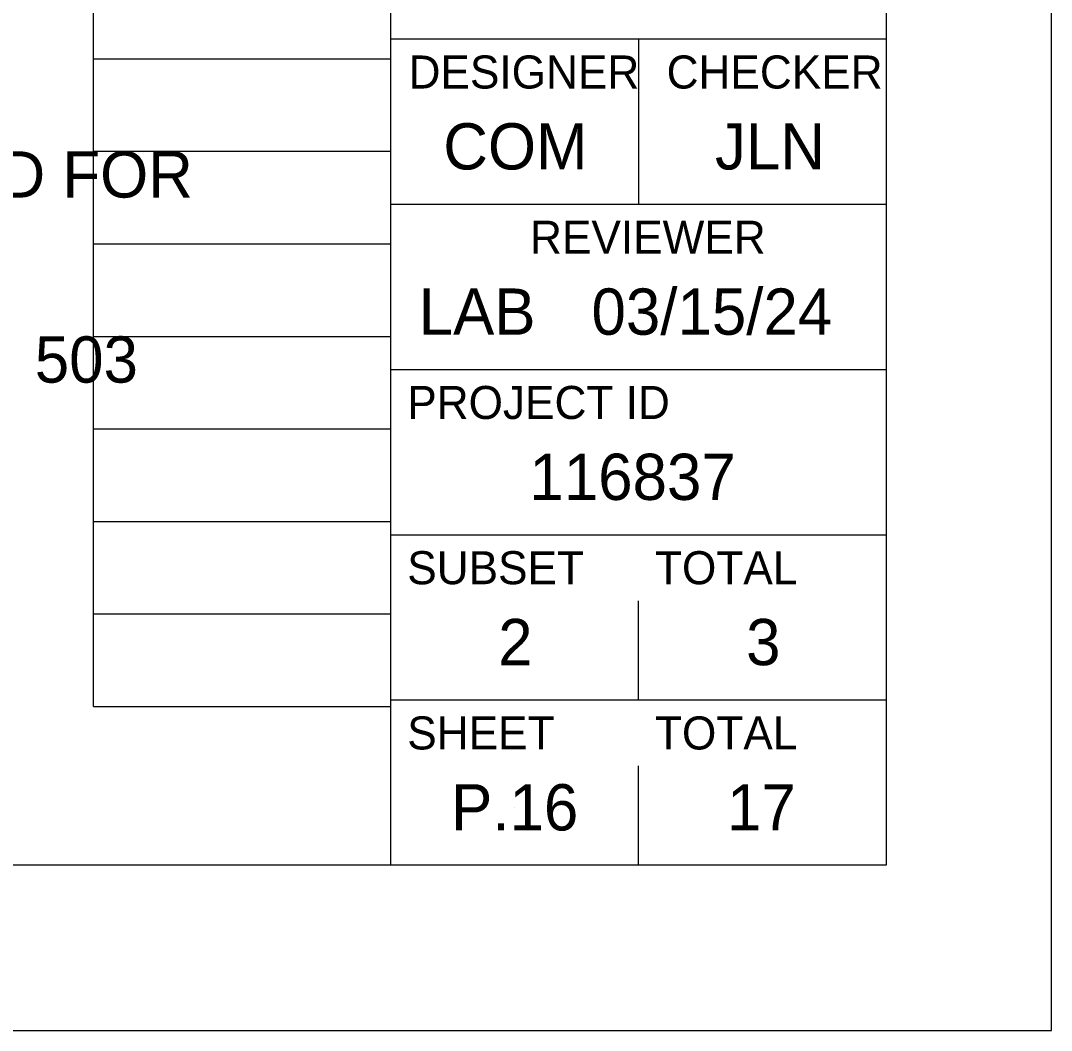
# Model space of a CAD drawing. Extents: x 0 to 34, y 0 to 22.
# Drawn here: x 30.88 to 34, y 0 to 3.055 of the extents above; entities that cross this region are included whole.
import ezdxf

# ---------------------------------------------------------------- set-up
doc = ezdxf.new("R2010")
doc.units = 0
for name, color, linetype in [('SH_Border', 7, 'Continuous'), ('SH_Cut_Line', 7, 'Continuous'), ('SH_Data', 7, 'Continuous'), ('SH_Text', 7, 'Continuous')]:
    doc.layers.add(name, color=color, linetype=linetype)

msp = doc.modelspace()

# ---------------------------------------------------------------- linework, layer by layer
at = {"layer": 'SH_Border'}
for p, q in [((32, 0.5), (32, 21.5)), ((32, 3), (33.5, 3)), ((32.75, 3), (32.75, 2.5)), ((32, 2.5), (33.5, 2.5)), ((32, 2), (33.5, 2)), ((32, 1.5), (33.5, 1.5)), ((32, 1), (33.5, 1))]:
    msp.add_line(p, q, dxfattribs=at)
msp.add_lwpolyline([(1.5, 21.5), (33.5, 21.5), (33.5, 0.5), (1.5, 0.5)], close=True, dxfattribs=at)
at = {"layer": 'SH_Cut_Line'}
msp.add_lwpolyline([(0, 0), (34, 0), (34, 22), (0, 22)], close=True, dxfattribs=at)
at = {"layer": 'SH_Data'}
for p, q in [((31.1, 0.98), (31.1, 21.14)), ((32, 0.98), (32, 21.14)), ((31.1, 2.94), (32, 2.94)), ((31.1, 2.66), (32, 2.66)), ((31.1, 2.38), (32, 2.38)), ((31.1, 2.1), (32, 2.1)), ((31.1, 1.82), (32, 1.82)), ((31.1, 1.54), (32, 1.54)), ((32.75, 1), (32.75, 1.3)), ((31.1, 1.26), (32, 1.26)), ((31.1, 0.98), (32, 0.98)), ((32.75, 0.5), (32.75, 0.8)), ((32.375, 0.675), (32.375, 0.675))]:
    msp.add_line(p, q, dxfattribs=at)

# ---------------------------------------------------------------- texts
for s, height, p in [('DESIGNER', 0.1, (32.054, 2.85)), ('CHECKER', 0.1, (32.8352, 2.85)), ('COM', 0.14, (32.1591, 2.605)), ('JLN', 0.14, (32.9816, 2.605)), ('REVIEWER', 0.1, (32.4218, 2.35)), ('03/15/24', 0.14, (32.6078, 2.105)), ('LAB', 0.14, (32.0846, 2.105)), ('PROJECT ID', 0.1, (32.05, 1.85)), ('116837', 0.14, (32.4198, 1.605)), ('SUBSET', 0.1, (32.05, 1.35)), ('TOTAL', 0.1, (32.8, 1.35)), ('2', 0.14, (32.3252, 1.105)), ('3', 0.14, (33.0758, 1.105)), ('SHEET', 0.1, (32.05, 0.85)), ('TOTAL', 0.1, (32.8, 0.85)), ('P.16', 0.14, (32.1827, 0.605)), ('17', 0.14, (33.0183, 0.605))]:
    msp.add_text(s, height=height, dxfattribs=at).set_placement(p)
at = {"layer": 'SH_Text'}
for s, p in [('ALL MATERIALS, LABOR, SUBMITTALS, AND INCIDENTALS REQUIRED FOR ', (24.66, 2.52)), ('PLANS SHALL BE INCLUDED IN THE LUMP SUM BID PRICE FOR ITEM 503 ', (24.66, 1.96))]:
    msp.add_text(s, height=0.14, dxfattribs=at).set_placement(p)

doc.saveas('drawing.dxf')
